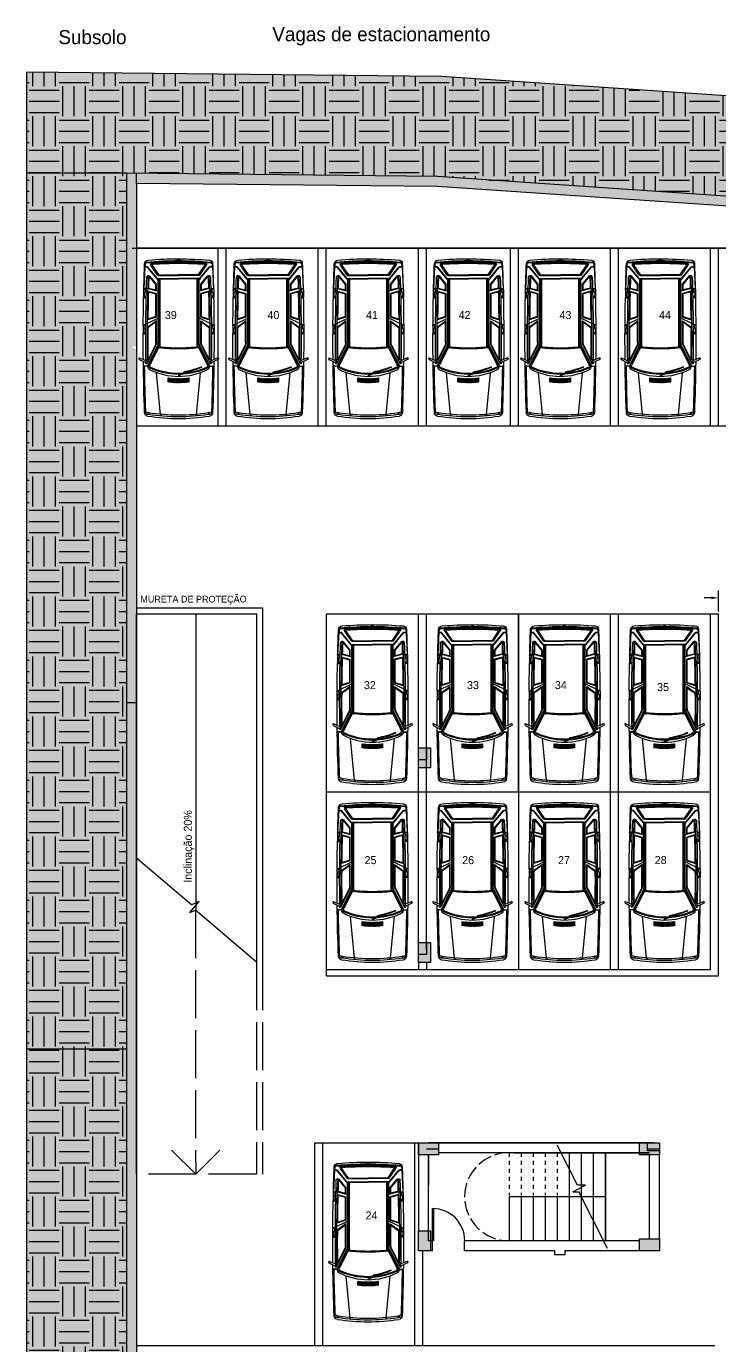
# Model space of a CAD drawing. Header units: millimetres. Extents: x 935 to 1399, y 512 to 900.
# Drawn here: x 1055.21 to 1072.54, y 725.12 to 758.09 of the extents above; entities that cross this region are included whole.
import ezdxf

# ---------------------------------------------------------------- set-up
doc = ezdxf.new("R2010")
doc.units = ezdxf.units.MM
doc.linetypes.add('ACAD_ISO02W100', pattern=[15, 12, -3])
for name, color, linetype in [('carros', 7, 'Continuous'), ('carross', 8, 'Continuous'), ('terrenos', 3, 'Continuous'), ('vista', 1, 'Continuous')]:
    doc.layers.add(name, color=color, linetype=linetype)
doc.dimstyles.get("Standard").update_dxf_attribs({"dimtxt": 0.18, "dimasz": 0.18, "dimexe": 0.18, "dimexo": 0.0625, "dimgap": 0.09, "dimtad": 0, "dimtih": 1, "dimtoh": 1, "dimdec": 4, "dimzin": 0, "dimdsep": 46, "dimtxsty": 'Standard', "dimcen": 0.09, "dimadec": 0, "dimazin": 0, "dimtfac": 1, "dimtdec": 4, "dimtofl": 0, "dimtmove": 0, "dimatfit": 3, "dimfxl": 0, "dimtolj": 1, "dimtzin": 0, "dimarcsym": 0})
pattern_1 = [(0, (1566.02895, 455.1888), (0.75, 0.75), [0.75, -0.75]), (0, (1566.02895, 455.47), (0.75, 0.75), [0.75, -0.75]), (0, (1566.02895, 455.7513), (0.75, 0.75), [0.75, -0.75]), (90, (1566.1227, 455.845), (-0.75, 0.75), [0.75, -0.75]), (90, (1566.40395, 455.845), (-0.75, 0.75), [0.75, -0.75]), (90, (1566.6852, 455.845), (-0.75, 0.75), [0.75, -0.75])]

# ---------------------------------------------------------------- blocks, each defined once
blk = doc.blocks.new('Carro_01')
at = {"layer": 'carros'}
for p, q in [((1.509, 0.993), (1.483, 0.983)), ((1.527, 0.986), (1.509, 0.993)), ((1.483, 0.983), (1.433, 0.882)), ((1.527, 0.986), (1.483, 0.882)), ((2.334, 0.887), (2.134, 0.887)), ((3.236, 0.876), (3.036, 0.876)), ((1.483, -0.983), (1.433, -0.882)), ((1.527, -0.986), (1.483, -0.882)), ((1.509, -0.993), (1.483, -0.983)), ((1.527, -0.986), (1.509, -0.993)), ((2.334, -0.887), (2.134, -0.887)), ((3.236, -0.876), (3.036, -0.876))]:
    blk.add_line(p, q, dxfattribs=at)
for centre, radius, start, end in [((4.854, 0), 4.854, 170.9233, 189.0767), ((0.16, 0.75), 0.1, 90, 170.9233), ((2.014, -48.263), 49.148, 90.6779, 92.1624), ((2.014, -48.263), 49.148, 89.8675, 90.619), ((2.134, 0.877), 0.01, 90, 127.9556), ((2.334, 0.877), 0.01, 43.8548, 90), ((2.014, -48.263), 49.148, 88.8155, 89.6188), ((3.036, 0.866), 0.01, 90, 126.2178), ((3.236, 0.866), 0.01, 18.3115, 90), ((2.014, -48.263), 49.148, 87.8125, 88.5644), ((3.887, 0.769), 0.08, 4.9189, 87.8125), ((-5.051, 0), 9.051, 0, 4.9189), ((-5.051, 0), 9.051, 355.1937, 0), ((0.16, -0.75), 0.1, 189.0767, 270), ((2.014, 48.263), 49.148, 267.8376, 269.3221), ((2.014, 48.263), 49.148, 269.381, 270.1325), ((2.134, -0.877), 0.01, 232.0444, 270), ((2.334, -0.877), 0.01, 270, 316.1452), ((2.014, 48.263), 49.148, 270.3812, 271.1845), ((3.036, -0.866), 0.01, 233.7822, 270), ((3.236, -0.866), 0.01, 270, 341.6885), ((2.014, 48.263), 49.148, 271.4356, 272.1713), ((3.869, -0.75), 0.1, 274.3337, 355.1937)]:
    blk.add_arc(centre, radius, start, end, dxfattribs=at)
at = {"layer": 'carross'}
for p, q in [((0.148, 0.744), (0.11, 0.744)), ((0.149, 0.749), (0.111, 0.749)), ((1.315, 0.765), (1.305, 0.88)), ((1.329, 0.776), (1.32, 0.88)), ((1.807, 0.538), (1.329, 0.776)), ((1.782, 0.528), (1.341, 0.748)), ((1.8, 0.53), (1.347, 0.756)), ((1.757, 0.515), (1.352, 0.717)), ((1.824, 0.574), (1.377, 0.797)), ((1.433, 0.882), (1.407, 0.83)), ((1.407, 0.83), (1.415, 0.816)), ((1.415, 0.81), (1.415, 0.816)), ((1.437, 0.807), (1.415, 0.816)), ((1.441, 0.805), (1.417, 0.805)), ((1.441, 0.8), (1.417, 0.8)), ((1.441, 0.795), (1.417, 0.795)), ((1.441, 0.79), (1.417, 0.79)), ((1.441, 0.785), (1.417, 0.785)), ((1.437, 0.807), (1.453, 0.811)), ((1.443, 0.808), (1.443, 0.807)), ((1.483, 0.882), (1.453, 0.811)), ((1.468, 0.817), (1.485, 0.743)), ((1.478, 0.817), (1.497, 0.737)), ((1.831, 0.587), (1.492, 0.756)), ((2.124, 0.877), (2.124, 0.854)), ((2.154, 0.844), (2.134, 0.844)), ((2.154, 0.859), (2.154, 0.844)), ((2.254, 0.869), (2.164, 0.869)), ((2.264, 0.859), (2.264, 0.844)), ((2.344, 0.844), (2.264, 0.844)), ((2.424, 0.569), (2.276, 0.772)), ((2.453, 0.554), (2.287, 0.782)), ((2.344, 0.877), (2.344, 0.844)), ((2.344, 0.877), (2.519, 0.514)), ((2.544, 0.554), (2.473, 0.78)), ((2.555, 0.569), (2.492, 0.77)), ((3.026, 0.866), (3.026, 0.843)), ((3.056, 0.833), (3.036, 0.833)), ((3.056, 0.848), (3.056, 0.833)), ((3.156, 0.858), (3.066, 0.858)), ((3.171, 0.759), (3.123, 0.569)), ((3.189, 0.768), (3.134, 0.554)), ((3.166, 0.848), (3.166, 0.833)), ((3.246, 0.833), (3.166, 0.833)), ((3.267, 0.806), (3.192, 0.514)), ((3.27, 0.756), (3.222, 0.569)), ((3.8, 0.844), (3.246, 0.87)), ((3.267, 0.806), (3.246, 0.87)), ((3.246, 0.866), (3.246, 0.833)), ((3.359, 0.569), (3.555, 0.731)), ((3.364, 0.554), (3.572, 0.725)), ((3.497, 0.534), (3.785, 0.771)), ((3.507, 0.529), (3.795, 0.766)), ((3.594, 0.527), (3.843, 0.695)), ((3.594, 0.515), (3.83, 0.674)), ((3.87, 0.835), (3.81, 0.84)), ((3.87, 0.835), (3.89, 0.834)), ((0.111, 0.45), (0.069, 0.43)), ((0.111, 0.45), (1.152, 0.55)), ((1.294, 0.574), (1.302, 0.571)), ((1.797, 0.484), (3.497, 0.484)), ((1.797, 0.464), (3.497, 0.464)), ((1.911, 0.569), (2.424, 0.569)), ((1.911, 0.554), (2.453, 0.554)), ((1.911, 0.514), (3.477, 0.514)), ((1.911, 0.504), (3.497, 0.504)), ((2.544, 0.554), (3.134, 0.554)), ((2.555, 0.569), (3.123, 0.569)), ((3.202, 0.554), (3.364, 0.554)), ((3.222, 0.569), (3.359, 0.569)), ((3.497, 0.504), (3.497, 0)), ((3.507, 0.529), (3.507, 0)), ((3.587, 0.514), (3.587, 0)), ((3.597, 0.485), (3.597, 0)), ((3.604, 0.497), (3.836, 0.654)), ((0.905, 0.053), (1.001, 0.053)), ((0.905, 0.029), (1.001, 0.029)), ((0.905, 0.005), (1.001, 0.005)), ((0.906, 0.077), (1.002, 0.077)), ((0.906, 0.067), (1.002, 0.067)), ((0.906, 0.019), (1.002, 0.019)), ((0.907, 0.043), (1.003, 0.043)), ((0.908, 0.101), (1.003, 0.101)), ((0.908, 0.091), (1.003, 0.091)), ((0.909, 0.125), (1.005, 0.125)), ((0.909, 0.115), (1.005, 0.115)), ((0.91, 0.139), (1.006, 0.139)), ((0.911, 0.15), (1.007, 0.15)), ((0.912, 0.164), (1.008, 0.164)), ((0.913, 0.174), (1.009, 0.174)), ((0.915, 0.188), (1.01, 0.188)), ((0.916, 0.198), (1.011, 0.198)), ((0.917, 0.212), (1.013, 0.212)), ((0.919, 0.222), (1.015, 0.222)), ((0.92, 0.236), (1.016, 0.236)), ((0.922, 0.246), (1.018, 0.246)), ((0.924, 0.26), (1.019, 0.26)), ((1.188, 0.278), (1.074, 0.009)), ((1.077, 0.003), (1.085, -0.001)), ((1.085, -0.001), (1.177, 0.23)), ((1.162, 0.124), (1.171, 0.123)), ((3.497, -0.504), (3.497, 0)), ((3.507, -0.529), (3.507, 0)), ((3.587, -0.514), (3.587, 0)), ((3.597, -0.485), (3.597, 0)), ((3.962, 0.03), (3.985, 0.03)), ((3.962, 0.03), (3.962, -0.03)), ((3.972, 0.02), (3.98, 0.02)), ((3.972, 0.02), (3.972, -0.02)), ((3.98, -0.02), (3.98, 0.02)), ((3.99, -0.025), (3.99, 0.025)), ((0.905, -0.005), (1.001, -0.005)), ((0.905, -0.029), (1.001, -0.029)), ((0.905, -0.053), (1.001, -0.053)), ((0.906, -0.019), (1.002, -0.019)), ((0.906, -0.067), (1.002, -0.067)), ((0.906, -0.077), (1.002, -0.077)), ((0.907, -0.043), (1.003, -0.043)), ((0.908, -0.091), (1.003, -0.091)), ((0.908, -0.101), (1.003, -0.101)), ((0.909, -0.115), (1.005, -0.115)), ((0.909, -0.125), (1.005, -0.125)), ((0.91, -0.139), (1.006, -0.139)), ((0.911, -0.15), (1.007, -0.15)), ((0.912, -0.164), (1.008, -0.164)), ((0.913, -0.174), (1.009, -0.174)), ((0.915, -0.188), (1.01, -0.188)), ((0.916, -0.198), (1.011, -0.198)), ((0.917, -0.212), (1.013, -0.212)), ((0.919, -0.222), (1.015, -0.222)), ((0.92, -0.236), (1.016, -0.236)), ((0.922, -0.246), (1.018, -0.246)), ((0.924, -0.26), (1.019, -0.26)), ((3.962, -0.03), (3.985, -0.03)), ((3.972, -0.02), (3.98, -0.02)), ((0.111, -0.45), (0.069, -0.43)), ((0.111, -0.45), (1.152, -0.55)), ((1.807, -0.538), (1.329, -0.776)), ((1.782, -0.528), (1.341, -0.748)), ((1.8, -0.53), (1.347, -0.756)), ((1.757, -0.515), (1.352, -0.717)), ((1.824, -0.574), (1.377, -0.797)), ((1.831, -0.587), (1.492, -0.756)), ((1.797, -0.464), (3.497, -0.464)), ((1.797, -0.484), (3.497, -0.484)), ((1.911, -0.504), (3.497, -0.504)), ((1.911, -0.514), (3.477, -0.514)), ((1.911, -0.554), (2.453, -0.554)), ((1.911, -0.569), (2.424, -0.569)), ((2.424, -0.569), (2.276, -0.772)), ((2.453, -0.554), (2.287, -0.782)), ((2.344, -0.877), (2.519, -0.514)), ((2.544, -0.554), (2.473, -0.78)), ((2.555, -0.569), (2.492, -0.77)), ((2.544, -0.554), (3.134, -0.554)), ((2.555, -0.569), (3.123, -0.569)), ((3.171, -0.759), (3.123, -0.569)), ((3.189, -0.768), (3.134, -0.554)), ((3.267, -0.806), (3.192, -0.514)), ((3.202, -0.554), (3.364, -0.554)), ((3.222, -0.569), (3.359, -0.569)), ((3.27, -0.756), (3.222, -0.569)), ((3.359, -0.569), (3.555, -0.731)), ((3.364, -0.554), (3.572, -0.725)), ((3.497, -0.534), (3.785, -0.771)), ((3.507, -0.529), (3.795, -0.766)), ((3.594, -0.515), (3.83, -0.674)), ((3.594, -0.527), (3.843, -0.695)), ((3.604, -0.497), (3.836, -0.654)), ((0.148, -0.744), (0.11, -0.744)), ((0.149, -0.749), (0.111, -0.749)), ((1.315, -0.765), (1.305, -0.88)), ((1.329, -0.776), (1.32, -0.88)), ((1.407, -0.83), (1.415, -0.816)), ((1.433, -0.882), (1.407, -0.83)), ((1.437, -0.807), (1.415, -0.816)), ((1.415, -0.81), (1.415, -0.816)), ((1.441, -0.785), (1.417, -0.785)), ((1.441, -0.79), (1.417, -0.79)), ((1.441, -0.795), (1.417, -0.795)), ((1.441, -0.8), (1.417, -0.8)), ((1.441, -0.805), (1.417, -0.805)), ((1.437, -0.807), (1.453, -0.811)), ((1.443, -0.808), (1.443, -0.807)), ((1.483, -0.882), (1.453, -0.811)), ((1.468, -0.817), (1.485, -0.743)), ((1.478, -0.817), (1.497, -0.737)), ((2.124, -0.877), (2.124, -0.854)), ((2.154, -0.844), (2.134, -0.844)), ((2.154, -0.859), (2.154, -0.844)), ((2.254, -0.869), (2.164, -0.869)), ((2.344, -0.844), (2.264, -0.844)), ((2.264, -0.859), (2.264, -0.844)), ((2.344, -0.877), (2.344, -0.844)), ((3.026, -0.866), (3.026, -0.843)), ((3.056, -0.833), (3.036, -0.833)), ((3.056, -0.848), (3.056, -0.833)), ((3.156, -0.858), (3.066, -0.858)), ((3.166, -0.848), (3.166, -0.833)), ((3.246, -0.833), (3.166, -0.833)), ((3.8, -0.844), (3.245, -0.87)), ((3.267, -0.806), (3.246, -0.87)), ((3.246, -0.866), (3.246, -0.833)), ((3.87, -0.835), (3.81, -0.84)), ((3.87, -0.835), (3.89, -0.834))]:
    blk.add_line(p, q, dxfattribs=at)
for centre, radius, start, end in [((4.854, 0), 4.804, 171.1155, 189.0767), ((4.854, 0), 4.764, 171.0197, 189.0767), ((0.11, 0.742), 0.002, 90, 171.1155), ((4.854, 0), 4.804, 170.4938, 171.0068), ((0.111, 0.751), 0.002, 171.0068, 270), ((0.165, 0.785), 0.05, 92.1586, 170.4938), ((4.854, 0), 4.764, 170.5798, 170.9588), ((0.204, 0.772), 0.05, 92.1145, 170.5798), ((2.014, -48.263), 49.133, 90.8253, 92.1586), ((2.014, -48.263), 49.118, 90.8239, 92.1145), ((2.609, 0), 1.557, 152.5696, 180), ((2.824, 0), 1.712, 154.9617, 176.4075), ((2.824, 0), 1.689, 155.787, 174.044), ((1.307, 0.676), 0.09, 84.5936, 152.5696), ((1.318, 0.704), 0.05, 63.4654, 154.9617), ((1.329, 0.672), 0.05, 63.4654, 155.787), ((1.307, 0.676), 0.09, 63.4654, 84.5936), ((1.382, 0.806), 0.01, 90.7267, 243.4654), ((2.004, -48.263), 49.083, 90.6881, 90.7267), ((1.42, 0.81), 0.005, 179.0858, 270), ((1.417, 0.802), 0.0025, 90, 270), ((1.417, 0.797), 0.0025, 90, 270), ((1.417, 0.792), 0.0025, 90, 270), ((1.417, 0.787), 0.0025, 90, 270), ((1.441, 0.807), 0.002, 270, 0), ((1.441, 0.802), 0.0025, 270, 90), ((1.441, 0.797), 0.0025, 270, 90), ((1.441, 0.792), 0.0025, 270, 90), ((1.441, 0.787), 0.0025, 270, 90), ((2.004, -48.263), 49.083, 88.1977, 90.6405), ((2.014, -48.276), 49.058, 88.1975, 90.6155), ((2.014, -48.276), 49.048, 89.6943, 90.613), ((2.014, -48.276), 49.038, 89.6857, 90.6104), ((2.134, 0.877), 0.01, 127.9556, 180), ((2.134, 0.854), 0.01, 180, 270), ((2.164, 0.859), 0.01, 90, 180), ((2.254, 0.859), 0.01, 0, 90), ((2.334, 0.877), 0.01, 0, 43.8548), ((2.014, -48.276), 49.048, 88.648, 89.4413), ((2.014, -48.276), 49.038, 88.6507, 89.4376), ((3.036, 0.866), 0.01, 126.2178, 180), ((3.036, 0.843), 0.01, 180, 270), ((3.066, 0.848), 0.01, 90, 180), ((3.156, 0.848), 0.01, 0, 90), ((3.236, 0.866), 0.01, 0, 18.3115), ((2.021, -48.276), 49.038, 88.2196, 88.5437), ((2.014, -48.276), 49.048, 88.2063, 88.5332), ((3.544, 0.729), 0.01, 4.7318, 88.2196), ((3.546, 0.756), 0.04, 309.4569, 88.1977), ((3.549, 0.738), 0.01, 309.4569, 88.2063), ((3.557, 0.738), 0.02, 309.4569, 88.1975), ((3.753, 0.809), 0.05, 309.4569, 5.2509), ((3.763, 0.805), 0.05, 309.4569, 5.2166), ((-5.051, 0), 8.891, 5.2509, 5.4442), ((-5.051, 0), 8.901, 5.2166, 5.4164), ((3.846, 0.649), 0.03, 4.1736, 124.0503), ((3.86, 0.67), 0.03, 4.3027, 124.0503), ((3.869, 0.805), 0.03, 5.1565, 87.8353), ((3.889, 0.804), 0.03, 5.1401, 87.8118), ((-5.051, 0), 8.966, 0, 4.3027), ((-5.051, 0), 8.986, 0, 5.1565), ((-5.051, 0), 9.006, 0, 5.1401), ((2.929, -0.147), 1.793, 156.3489, 171.0944), ((2.923, -0.146), 1.773, 156.163, 171.2804), ((1.292, 0.57), 0.005, 66.1887, 156.3489), ((6.027, 0), 4.281, 173.5027, 180), ((1.744, 0.488), 0.03, 353.5027, 63.4654), ((6.027, 0), 4.258, 173.2878, 180), ((1.768, 0.501), 0.03, 353.2878, 63.4654), ((1.911, 0.754), 0.25, 243.4654, 270), ((1.911, 0.754), 0.24, 243.4654, 270), ((1.911, 0.754), 0.2, 243.4654, 270), ((1.911, 0.754), 0.185, 243.4654, 270), ((3.503, 0.508), 0.0261, 102.129, 167.871), ((3.602, 0.514), 0.015, 124.0503, 180), ((3.602, 0.502), 0.015, 124.0503, 180), ((3.612, 0.485), 0.015, 124.0503, 180), ((3.847, 0.638), 0.02, 4.0995, 124.0503), ((-5.051, 0), 8.941, 0, 4.0995), ((-5.051, 0), 8.951, 0, 4.1736), ((0.914, 0.059), 0.0108, 133.8665, 215.2785), ((0.914, 0.035), 0.0108, 133.8665, 215.2785), ((0.914, 0.011), 0.0108, 133.8665, 215.2785), ((0.915, 0.084), 0.0108, 133.8665, 215.2785), ((0.916, 0.108), 0.0108, 133.8665, 215.2785), ((0.918, 0.132), 0.0108, 133.8665, 215.2785), ((0.92, 0.156), 0.0108, 133.8665, 215.2785), ((0.922, 0.18), 0.0108, 133.8665, 215.2785), ((0.925, 0.204), 0.0108, 133.8665, 215.2785), ((0.928, 0.228), 0.0108, 133.8665, 215.2785), ((0.931, 0.253), 0.0108, 133.8665, 215.2785), ((0.994, 0.061), 0.0107, 313.1344, 35.5646), ((0.994, 0.036), 0.0107, 313.1344, 35.5646), ((0.994, 0.013), 0.0107, 313.1344, 35.5646), ((0.995, 0.085), 0.0107, 313.1344, 35.5646), ((0.996, 0.109), 0.0107, 313.1344, 35.5646), ((0.997, 0.133), 0.0107, 313.1344, 35.5646), ((0.999, 0.157), 0.0107, 313.1344, 35.5646), ((1.002, 0.182), 0.0107, 313.1344, 35.5646), ((1.004, 0.206), 0.0107, 313.1344, 35.5646), ((1.007, 0.23), 0.0107, 313.1344, 35.5646), ((1.011, 0.254), 0.0107, 313.1344, 35.5646), ((2.609, 0), 1.557, 180, 207.4304), ((1.079, 0.007), 0.005, 157.0783, 247.0783), ((2.824, 0), 1.712, 177.6158, 180), ((2.824, 0), 1.712, 180, 205.0383), ((2.824, 0), 1.689, 175.246, 180), ((2.824, 0), 1.689, 180, 204.213), ((1.172, 0.2), 0.005, 171.0944, 261.2547), ((6.027, 0), 4.281, 180, 186.4973), ((6.027, 0), 4.258, 180, 186.7122), ((-5.051, 0), 8.941, 355.9005, 0), ((-5.051, 0), 8.951, 355.8264, 0), ((-5.051, 0), 8.966, 355.6973, 0), ((-5.051, 0), 8.986, 354.8435, 0), ((-5.051, 0), 9.006, 354.8599, 0), ((3.985, 0.025), 0.005, 360, 90), ((0.914, -0.011), 0.0108, 144.7215, 226.1335), ((0.914, -0.035), 0.0108, 144.7215, 226.1335), ((0.914, -0.059), 0.0108, 144.7215, 226.1335), ((0.915, -0.084), 0.0108, 144.7215, 226.1335), ((0.916, -0.108), 0.0108, 144.7215, 226.1335), ((0.918, -0.132), 0.0108, 144.7215, 226.1335), ((0.92, -0.156), 0.0108, 144.7215, 226.1335), ((0.922, -0.18), 0.0108, 144.7215, 226.1335), ((0.925, -0.204), 0.0108, 144.7215, 226.1335), ((0.928, -0.228), 0.0108, 144.7215, 226.1335), ((0.931, -0.253), 0.0108, 144.7215, 226.1335), ((0.994, -0.013), 0.0107, 324.4354, 46.8656), ((0.994, -0.036), 0.0107, 324.4354, 46.8656), ((0.994, -0.061), 0.0107, 324.4354, 46.8656), ((0.995, -0.085), 0.0107, 324.4354, 46.8656), ((0.996, -0.109), 0.0107, 324.4354, 46.8656), ((0.997, -0.133), 0.0107, 324.4354, 46.8656), ((0.999, -0.157), 0.0107, 324.4354, 46.8656), ((1.002, -0.182), 0.0107, 324.4354, 46.8656), ((1.004, -0.206), 0.0107, 324.4354, 46.8656), ((1.007, -0.23), 0.0107, 324.4354, 46.8656), ((1.011, -0.254), 0.0107, 324.4354, 46.8656), ((3.985, -0.025), 0.005, 270, 360), ((1.744, -0.488), 0.03, 296.5346, 6.4973), ((1.768, -0.501), 0.03, 296.5346, 6.7122), ((1.911, -0.754), 0.25, 90, 116.5346), ((1.911, -0.754), 0.24, 90, 116.5346), ((1.911, -0.754), 0.2, 90, 116.5346), ((1.911, -0.754), 0.185, 90, 116.5346), ((3.503, -0.508), 0.0261, 192.129, 257.871), ((3.602, -0.502), 0.015, 180, 235.9497), ((3.602, -0.514), 0.015, 180, 235.9497), ((3.612, -0.485), 0.015, 180, 235.9497), ((3.846, -0.649), 0.03, 235.9497, 355.8264), ((3.847, -0.638), 0.02, 235.9497, 355.9005), ((0.16, -0.75), 0.1, 189.0767, 270), ((0.11, -0.742), 0.002, 188.8845, 270), ((0.111, -0.751), 0.002, 90, 188.9932), ((4.854, 0), 4.804, 188.9932, 189.5062), ((0.165, -0.785), 0.05, 189.5062, 267.8414), ((4.854, 0), 4.764, 189.0412, 189.4202), ((0.204, -0.772), 0.05, 189.4202, 267.8855), ((2.014, 48.263), 49.133, 267.8414, 269.1747), ((2.014, 48.263), 49.118, 267.8855, 269.1761), ((1.307, -0.676), 0.09, 207.4304, 275.4064), ((1.318, -0.704), 0.05, 205.0383, 296.5346), ((1.329, -0.672), 0.05, 204.213, 296.5346), ((1.307, -0.676), 0.09, 275.4064, 296.5346), ((1.382, -0.806), 0.01, 116.5346, 269.2733), ((2.004, 48.263), 49.083, 269.2733, 269.3119), ((1.417, -0.787), 0.0025, 90, 270), ((1.417, -0.792), 0.0025, 90, 270), ((1.417, -0.797), 0.0025, 90, 270), ((1.417, -0.802), 0.0025, 90, 270), ((1.42, -0.81), 0.005, 90, 180.9142), ((1.441, -0.787), 0.0025, 270, 90), ((1.441, -0.792), 0.0025, 270, 90), ((1.441, -0.797), 0.0025, 270, 90), ((1.441, -0.802), 0.0025, 270, 90), ((1.441, -0.807), 0.002, 0, 90), ((2.004, 48.263), 49.083, 269.3595, 271.8023), ((2.014, 48.276), 49.058, 269.3845, 271.8025), ((2.014, 48.276), 49.048, 269.387, 270.3057), ((2.014, 48.276), 49.038, 269.3896, 270.3143), ((2.134, -0.854), 0.01, 90, 180), ((2.134, -0.877), 0.01, 180, 232.0444), ((2.164, -0.859), 0.01, 180, 270), ((2.254, -0.859), 0.01, 270, 360), ((2.334, -0.877), 0.01, 316.1452, 360), ((2.014, 48.276), 49.048, 270.5587, 271.352), ((2.014, 48.276), 49.038, 270.5624, 271.3493), ((3.036, -0.843), 0.01, 90, 180), ((3.036, -0.866), 0.01, 180, 233.7822), ((3.066, -0.848), 0.01, 180, 270), ((3.156, -0.848), 0.01, 270, 360), ((3.236, -0.866), 0.01, 341.6885, 360), ((2.021, 48.276), 49.038, 271.4563, 271.7804), ((2.014, 48.276), 49.048, 271.4668, 271.7937), ((3.544, -0.729), 0.01, 271.7804, 355.2682), ((3.546, -0.756), 0.04, 271.8023, 50.5431), ((3.549, -0.738), 0.01, 271.7937, 50.5431), ((3.557, -0.738), 0.02, 271.8025, 50.5431), ((3.753, -0.809), 0.05, 354.7491, 50.5431), ((3.763, -0.805), 0.05, 354.7834, 50.5431), ((-5.051, 0), 8.891, 354.5558, 354.7491), ((-5.051, 0), 8.901, 354.5836, 354.7834), ((3.86, -0.67), 0.03, 235.9497, 355.6973), ((3.869, -0.805), 0.03, 272.1647, 354.8435), ((3.889, -0.804), 0.03, 272.1882, 354.8599)]:
    blk.add_arc(centre, radius, start, end, dxfattribs=at)
blk = doc.blocks.new('*D89')
at = {"color": 0, "lineweight": -2, "transparency": 16777216}
for p, q in [((1072.51, 743.47), (1072.51, 743.989)), ((1073.614, 743.47), (1073.614, 743.989)), ((1072.33, 743.809), (1072.15, 743.809)), ((1073.794, 743.809), (1073.974, 743.809))]:
    blk.add_line(p, q, dxfattribs=at)
at = {"color": 0, "transparency": 16777216}
for points in [[(1072.33, 743.839), (1072.33, 743.779), (1072.51, 743.809)], [(1073.794, 743.839), (1073.794, 743.779), (1073.614, 743.809)]]:
    blk.add_solid(points, dxfattribs=at)
at = {"layer": 'Defpoints', "color": 0, "transparency": 16777216}
for p in [(1073.614, 743.809), (1072.51, 743.407), (1073.614, 743.407)]:
    blk.add_point(p, dxfattribs=at)
at = {"color": 0, "transparency": 16777216, "insert": (1073.062, 743.809), "char_height": 0.18, "attachment_point": 5}
blk.add_mtext('\\A1;1.1041', dxfattribs=at)

msp = doc.modelspace()

# ---------------------------------------------------------------- hatches: boundary and pattern name
h = msp.add_hatch()
h.set_pattern_fill('EARTH', color=254, scale=3, style=0)
h.set_pattern_definition(pattern_1)
h.paths.add_polyline_path([(1076.38847, 756.10494), (1065.58653, 756.83816), (1055.20994, 756.94705), (1055.20994, 754.42068), (1057.70994, 754.42068), (1065.48868, 754.33905), (1076.21472, 753.61098), (1086.83236, 752.85228), (1089.33236, 752.85228), (1089.33236, 755.18001)])
h = msp.add_hatch()
h.set_pattern_fill('EARTH', color=254, scale=3, style=0)
h.set_pattern_definition(pattern_1)
h.paths.add_polyline_path([(1089.33236, 755.18001), (1076.38847, 756.10494), (1065.58653, 756.83816), (1055.20994, 756.94705), (1055.20994, 708.1276), (1057.70994, 708.1276), (1057.70994, 710.8776), (1057.70994, 754.42068), (1065.48868, 754.33905), (1076.21472, 753.61098), (1086.83236, 752.85228), (1086.83236, 710.6276), (1057.70994, 710.6276), (1057.70994, 708.1276), (1089.33236, 708.1276)])
h = msp.add_hatch()
h.set_pattern_fill('EARTH', color=254, scale=3, style=0)
h.set_pattern_definition(pattern_1)
h.paths.add_polyline_path([(1057.70994, 754.42068), (1055.20994, 754.42068), (1055.20994, 732.53732), (1057.70994, 732.53732)])
h = msp.add_hatch(color=3)
h.paths.add_polyline_path([(1057.70994, 741.19418), (1057.95994, 741.19418), (1057.95994, 748.40743), (1057.70994, 748.40743)])
h.paths.add_polyline_path([(1057.95994, 750.02532), (1057.85912, 750.07511), (1057.87438, 750.11088), (1057.95994, 750.07438), (1057.95994, 752.85228), (1057.70994, 752.85228), (1057.70994, 748.40743), (1057.95994, 748.40743)])
h.paths.add_polyline_path([(1057.70994, 752.85228), (1057.95994, 752.85228), (1057.95994, 754.16804), (1057.96256, 754.41803), (1057.70994, 754.42068)])
h.paths.add_polyline_path([(1057.96256, 754.41803), (1057.95994, 754.16804), (1065.47889, 754.08914), (1076.19735, 753.36159), (1083.32483, 752.85228), (1086.83236, 752.85228), (1076.21472, 753.61098), (1065.48868, 754.33905)])
h.paths.add_polyline_path([(1086.83236, 752.85228), (1083.32483, 752.85228), (1086.58236, 752.61951), (1086.58236, 715.5276), (1086.58236, 710.8776), (1057.95994, 710.8776), (1057.95994, 741.19418), (1057.70994, 741.19418), (1057.70994, 710.6276), (1086.83236, 710.6276)])
for color, points in [(3, [(1057.95994, 741.19418), (1057.70994, 741.19418), (1057.70994, 724.5173), (1057.95994, 724.5173)]), (256, [(1065.00994, 740.06244), (1065.00994, 739.56244), (1065.30994, 739.56244), (1065.30994, 740.06244)]), (256, [(1065.00994, 735.1901), (1065.00994, 734.6901), (1065.30994, 734.6901), (1065.30994, 735.1901)]), (256, [(1065.51406, 730.1901), (1065.01406, 730.1901), (1065.01406, 729.8901), (1065.51406, 729.8901)]), (256, [(1071.03673, 730.1901), (1070.53673, 730.1901), (1070.53673, 729.8901), (1071.03673, 729.8901)]), (256, [(1065.31406, 727.4901), (1065.31406, 727.9901), (1065.01406, 727.9901), (1065.01406, 727.4901)]), (256, [(1070.53673, 727.7901), (1070.53673, 727.4901), (1071.03673, 727.4901), (1071.03673, 727.7901)])]:
    msp.add_hatch(color=color).paths.add_polyline_path(points)
h = msp.add_hatch()
h.set_pattern_fill('EARTH', color=254, scale=3, style=0)
h.set_pattern_definition(pattern_1)
h.paths.add_polyline_path([(1057.70994, 732.53732), (1055.20994, 732.53732), (1055.20994, 721.24548), (1057.70994, 721.24548)])

# ---------------------------------------------------------------- linework, layer by layer
at = {"color": 254}
for p, q in [((1057.70994, 754.42068), (1055.20994, 754.42068)), ((1057.95994, 754.16804), (1057.96256, 754.41803)), ((1057.70994, 741.19418), (1057.95994, 741.19418)), ((1055.20994, 732.53732), (1057.70994, 732.53732))]:
    msp.add_line(p, q, dxfattribs=at)
at = {"color": 1}
for p, q in [((1057.95994, 743.55743), (1061.10994, 743.55743)), ((1057.95994, 743.40743), (1060.95994, 743.40743)), ((1057.95994, 729.40743), (1057.95994, 743.40743)), ((1059.44101, 743.40743), (1059.44101, 736.00049)), ((1060.95994, 743.40743), (1060.95994, 734.70381)), ((1061.10994, 743.55743), (1061.10994, 734.70381)), ((1067.50994, 743.40743), (1067.50994, 738.96258)), ((1067.50994, 738.96258), (1067.50994, 734.51773)), ((1065.00994, 734.6901), (1065.00994, 734.51773)), ((1065.20994, 734.6901), (1065.20994, 734.51773)), ((1062.41968, 725.11835), (1062.41968, 730.1901)), ((1064.91968, 725.11835), (1064.91968, 730.1901)), ((1065.36406, 727.7401), (1065.36406, 728.54377)), ((1065.36406, 728.5401), (1065.38406, 728.5401)), ((1065.38406, 728.54352), (1065.38406, 727.7401)), ((1065.38406, 727.7401), (1065.36406, 727.7401))]:
    msp.add_line(p, q, dxfattribs=at)
for p, q in [((1065.00994, 739.76244), (1065.00994, 740.06244)), ((1065.00994, 740.06244), (1065.20994, 740.06244)), ((1065.00994, 739.56244), (1065.00994, 740.06244)), ((1065.00994, 740.06244), (1065.30994, 740.06244)), ((1065.20994, 740.06244), (1065.20994, 739.76244)), ((1065.30994, 740.06244), (1065.30994, 739.56244)), ((1065.20994, 739.76244), (1065.00994, 739.76244)), ((1065.30994, 739.56244), (1065.00994, 739.56244)), ((1065.00994, 734.8901), (1065.00994, 735.1901)), ((1065.00994, 735.1901), (1065.20994, 735.1901)), ((1065.00994, 734.6901), (1065.00994, 735.1901)), ((1065.00994, 735.1901), (1065.30994, 735.1901)), ((1065.20994, 735.1901), (1065.20994, 734.8901)), ((1065.30994, 735.1901), (1065.30994, 734.6901)), ((1065.20994, 734.8901), (1065.00994, 734.8901)), ((1065.30994, 734.6901), (1065.00994, 734.6901)), ((1065.01406, 729.8901), (1065.01406, 730.1901)), ((1065.01406, 730.1901), (1065.51406, 730.1901)), ((1065.21406, 730.1901), (1065.51406, 730.1901)), ((1065.51406, 730.1901), (1065.51406, 729.9901)), ((1065.51406, 730.1901), (1065.51406, 729.8901)), ((1070.53673, 729.8901), (1070.53673, 730.1901)), ((1070.53673, 730.1901), (1071.03673, 730.1901)), ((1070.73673, 730.1901), (1071.03673, 730.1901)), ((1070.73673, 729.9901), (1070.73673, 730.1901)), ((1071.03673, 730.1901), (1071.03673, 729.9901)), ((1071.03673, 730.1901), (1071.03673, 729.8901)), ((1065.51406, 729.8901), (1065.01406, 729.8901)), ((1065.21406, 730.0401), (1065.51406, 730.0401)), ((1071.03673, 729.8901), (1070.53673, 729.8901)), ((1070.73673, 730.0401), (1071.03673, 730.0401)), ((1071.03673, 729.9901), (1070.73673, 729.9901)), ((1065.01406, 727.9901), (1065.31406, 727.9901)), ((1065.01406, 727.4901), (1065.01406, 727.9901)), ((1065.31406, 727.9901), (1065.31406, 727.4901)), ((1065.31406, 727.7901), (1065.31406, 727.4901)), ((1070.53673, 727.4901), (1070.53673, 727.7901)), ((1070.53673, 727.7901), (1071.03673, 727.7901)), ((1070.73673, 727.7901), (1071.03673, 727.7901)), ((1071.03673, 727.7901), (1071.03673, 727.5901)), ((1071.03673, 727.7901), (1071.03673, 727.4901)), ((1065.31406, 727.4901), (1065.01406, 727.4901)), ((1065.31406, 727.4901), (1065.11406, 727.4901)), ((1071.03673, 727.4901), (1070.53673, 727.4901))]:
    msp.add_line(p, q)
at = {"color": 3}
for p, q in [((1059.34049, 736.13889), (1057.95994, 737.30529)), ((1059.29432, 735.94225), (1059.52666, 736.21724)), ((1059.29432, 735.94225), (1059.43826, 736.00283)), ((1059.52666, 736.21724), (1059.34049, 736.13889)), ((1060.95994, 734.70381), (1059.43826, 736.00283)), ((1068.98319, 729.12748), (1068.47494, 730.12582)), ((1068.86435, 728.96416), (1069.18517, 729.12748)), ((1069.18517, 729.12748), (1068.98319, 729.12748)), ((1068.86435, 728.96416), (1069.02052, 728.96416)), ((1069.73251, 727.54776), (1069.02052, 728.96416))]:
    msp.add_line(p, q, dxfattribs=at)
at = {"color": 1, "linetype": 'ACAD_ISO02W100', "ltscale": 0.1}
for p, q in [((1059.43826, 736.00283), (1059.44101, 729.40743)), ((1060.95994, 734.70381), (1060.95994, 729.40743)), ((1061.10994, 734.70381), (1061.10994, 729.40743)), ((1059.44101, 729.40743), (1058.84101, 730.00743)), ((1059.44101, 729.40743), (1060.04101, 730.00743)), ((1060.95994, 729.40743), (1057.95994, 729.40743))]:
    msp.add_line(p, q, dxfattribs=at)
at = {"color": 6}
for p, q in [((1065.01406, 730.1901), (1065.01406, 727.9901)), ((1070.88673, 730.1901), (1065.26406, 730.1901)), ((1065.26406, 730.1901), (1070.88673, 730.1901)), ((1065.26406, 727.7401), (1065.26406, 729.8901)), ((1065.26406, 729.8901), (1065.26406, 729.1401)), ((1070.78673, 729.9401), (1065.51406, 729.9401)), ((1067.28673, 729.8401), (1067.28673, 729.9401)), ((1067.28673, 729.6401), (1067.28673, 729.7401)), ((1067.38906, 729.9401), (1070.18906, 729.9401)), ((1067.58673, 729.8401), (1067.58673, 729.9401)), ((1067.58673, 729.6401), (1067.58673, 729.7401)), ((1067.88673, 729.8401), (1067.88673, 729.9401)), ((1067.88673, 729.6401), (1067.88673, 729.7401)), ((1068.18673, 729.8401), (1068.18673, 729.9401)), ((1068.18673, 729.6401), (1068.18673, 729.7401)), ((1068.48673, 729.8401), (1068.48673, 729.9401)), ((1068.48673, 729.6401), (1068.48673, 729.7401)), ((1068.78673, 728.8401), (1068.78673, 729.9401)), ((1069.08673, 727.7401), (1069.08673, 729.9401)), ((1069.38673, 727.7401), (1069.38673, 729.9401)), ((1069.68673, 727.7401), (1069.68673, 729.9401)), ((1069.68673, 729.9401), (1069.68673, 727.7401)), ((1070.18906, 729.9401), (1070.78673, 729.9401)), ((1070.78673, 727.7901), (1070.78673, 729.8901)), ((1071.03673, 727.7901), (1071.03673, 729.8901)), ((1067.28673, 729.4401), (1067.28673, 729.5401)), ((1067.58673, 729.4401), (1067.58673, 729.5401)), ((1067.88673, 729.4401), (1067.88673, 729.5401)), ((1068.18673, 729.4401), (1068.18673, 729.5401)), ((1068.48673, 729.4401), (1068.48673, 729.5401)), ((1067.28673, 729.2401), (1067.28673, 729.3401)), ((1067.28673, 729.0401), (1067.28673, 729.1401)), ((1067.58673, 729.2401), (1067.58673, 729.3401)), ((1067.58673, 729.0401), (1067.58673, 729.1401)), ((1067.88673, 729.2401), (1067.88673, 729.3401)), ((1067.88673, 729.0401), (1067.88673, 729.1401)), ((1068.18673, 729.2401), (1068.18673, 729.3401)), ((1068.18673, 729.0401), (1068.18673, 729.1401)), ((1068.48673, 729.2401), (1068.48673, 729.3401)), ((1068.48673, 729.0401), (1068.48673, 729.1401)), ((1067.28673, 728.8701), (1067.28673, 728.9401)), ((1067.28673, 727.7401), (1067.28673, 728.8401)), ((1069.68673, 728.8401), (1067.28673, 728.8401)), ((1067.58673, 728.8701), (1067.58673, 728.9401)), ((1067.58673, 727.7401), (1067.58673, 728.8401)), ((1067.88673, 728.8701), (1067.88673, 728.9401)), ((1067.88673, 727.7401), (1067.88673, 728.8401)), ((1068.18673, 728.8701), (1068.18673, 728.9401)), ((1068.18673, 727.7401), (1068.18673, 728.8401)), ((1068.48673, 728.8701), (1068.48673, 728.9401)), ((1068.48673, 727.7401), (1068.48673, 728.8401)), ((1068.78673, 727.7401), (1068.78673, 728.8401)), ((1065.36406, 727.7401), (1065.26406, 727.7401)), ((1065.36406, 727.4901), (1065.36406, 727.7401)), ((1070.53673, 727.7401), (1066.16406, 727.7401)), ((1066.16406, 727.4901), (1066.16406, 727.7401)), ((1065.36406, 727.4901), (1065.26406, 727.4901)), ((1068.41406, 727.4901), (1066.16406, 727.4901)), ((1068.41406, 727.3901), (1068.41406, 727.4901)), ((1071.03673, 727.4901), (1068.66406, 727.4901)), ((1068.66406, 727.4901), (1068.66406, 727.3901)), ((1071.03673, 727.4901), (1070.51116, 727.4901)), ((1068.66406, 727.3901), (1068.41406, 727.3901))]:
    msp.add_line(p, q, dxfattribs=at)
at = {"color": 6, "linetype": 'ACAD_ISO02W100', "ltscale": 0.03}
msp.add_arc((1067.26406, 728.8401), 1.1, 90, 270, dxfattribs=at)
at = {"color": 1}
msp.add_arc((1065.36406, 727.7401), 0.80367, 0, 90, dxfattribs=at)
at = {"layer": 'terrenos', "color": 7}
msp.add_lwpolyline([(1055.20994, 708.1276), (1089.33236, 708.1276), (1089.33236, 755.18001), (1076.38847, 756.10494), (1065.58653, 756.83816), (1055.20994, 756.94705)], close=True, dxfattribs=at)
for points in [[(1057.70994, 710.6276), (1086.83236, 710.6276), (1086.83236, 752.85228), (1076.21472, 753.61098), (1065.48868, 754.33905), (1057.70994, 754.42068), (1057.70994, 710.6276)], [(1086.58236, 715.5276), (1086.58236, 752.61951), (1076.19735, 753.36159), (1065.47889, 754.08914), (1057.95994, 754.16804), (1057.95994, 710.8776), (1086.58236, 710.8776), (1086.58236, 715.5276)]]:
    msp.add_lwpolyline(points, dxfattribs=at)
at = {"layer": 'vista'}
for p, q in [((1057.85638, 752.55125), (1067.40638, 752.55125)), ((1086.58236, 752.55125), (1057.95994, 752.55125)), ((1060.00638, 748.1064), (1060.00638, 752.55125)), ((1060.20638, 748.1064), (1060.20638, 752.55125)), ((1062.50638, 748.1064), (1062.50638, 752.55125)), ((1062.70638, 748.1064), (1062.70638, 752.55125)), ((1065.00638, 748.1064), (1065.00638, 752.55125)), ((1065.20638, 748.1064), (1065.20638, 752.55125)), ((1067.30638, 748.1064), (1067.30638, 752.55125)), ((1067.40638, 752.55125), (1077.20638, 752.55125)), ((1067.50638, 748.1064), (1067.50638, 752.55125)), ((1069.80638, 748.1064), (1069.80638, 752.55125)), ((1070.00638, 748.1064), (1070.00638, 752.55125)), ((1072.30638, 748.1064), (1072.30638, 752.55125)), ((1072.50638, 748.1064), (1072.50638, 752.55125)), ((1057.95994, 748.1064), (1060.10638, 748.1064)), ((1060.10638, 748.1064), (1067.40638, 748.1064)), ((1067.40638, 748.1064), (1069.90638, 748.1064)), ((1069.90638, 748.1064), (1077.20638, 748.1064)), ((1062.70994, 738.96258), (1062.70994, 743.40743)), ((1062.70994, 743.40743), (1067.50994, 743.40743)), ((1065.00994, 735.1901), (1065.00994, 743.40743)), ((1065.20994, 738.96258), (1065.20994, 743.40743)), ((1067.50994, 738.96258), (1067.50994, 743.40743)), ((1067.50994, 743.40743), (1072.50994, 743.40743)), ((1069.80994, 738.96258), (1069.80994, 743.40743)), ((1070.00994, 738.96258), (1070.00994, 743.40743)), ((1072.30994, 738.96258), (1072.30994, 743.40743)), ((1072.50994, 738.96258), (1072.50994, 743.40743)), ((1062.70994, 738.96258), (1072.30994, 738.96258)), ((1062.70994, 734.36258), (1062.70994, 738.96258)), ((1062.70994, 738.96258), (1067.50994, 738.96258)), ((1065.20994, 735.03337), (1065.20994, 738.96258)), ((1067.50994, 738.96258), (1072.30994, 738.96258)), ((1069.80994, 734.51773), (1069.80994, 738.96258)), ((1070.00994, 734.51773), (1070.00994, 738.96258)), ((1072.30994, 734.51773), (1072.30994, 738.96258)), ((1072.50994, 734.36258), (1072.50994, 738.96258)), ((1062.70994, 734.51773), (1072.30994, 734.51773)), ((1062.70994, 734.36258), (1072.50994, 734.36258)), ((1062.41968, 730.1901), (1065.51406, 730.1901)), ((1062.61968, 725.11835), (1062.61968, 730.1901)), ((1070.53673, 730.1901), (1071.03673, 730.1901)), ((1065.11968, 725.11835), (1065.11968, 727.4901)), ((1057.95994, 725.11835), (1062.41968, 725.11835)), ((1062.41968, 725.11835), (1072.41968, 725.11835))]:
    msp.add_line(p, q, dxfattribs=at)

# ---------------------------------------------------------------- block references
at = {"layer": 'carros', "xscale": -1, "rotation": 270}
for p in [(1059.01506, 748.28264), (1061.25638, 748.28264), (1063.75638, 748.28264), (1066.25638, 748.28264), (1068.55638, 748.28264), (1071.05638, 748.28264), (1063.85994, 739.13882), (1066.35994, 739.13882), (1068.65994, 739.13882), (1071.15994, 739.13882), (1063.85994, 734.69397), (1066.35994, 734.69397), (1068.65994, 734.69397), (1071.15994, 734.69397), (1063.75182, 725.70586)]:
    msp.add_blockref('Carro_01', p, dxfattribs=at)

# ---------------------------------------------------------------- texts
at = {"attachment_point": 1}
for s, insert, char_height, width in [('Vagas de estacionamento', (1061.3564, 758.07354), 0.352405, 24.3855), ('Subsolo', (1056.0098, 758.00059), 0.352405, 24.3855), ('39', (1058.67144, 750.97789), 0.2, 0.5814), ('40', (1061.23476, 750.97789), 0.2, 0.5814), ('41', (1063.69915, 750.97789), 0.2, 0.5814), ('42', (1066.01304, 750.97789), 0.2, 0.5814), ('43', (1068.53386, 750.97789), 0.2, 0.5814), ('44', (1071.022, 750.97789), 0.2, 0.5814), ('MURETA DE PROTEÇÃO', (1058.05808, 743.86092), 0.1686899, 3.2447), ('32', (1063.64573, 741.72729), 0.2, 0.5814), ('33', (1066.22288, 741.72729), 0.2, 0.5814), ('34', (1068.41969, 741.72729), 0.2, 0.5814), ('35', (1070.97398, 741.67728), 0.2, 0.5814), ('25', (1063.66317, 737.35294), 0.2, 0.5814), ('26', (1066.10117, 737.35294), 0.2, 0.5814), ('27', (1068.49789, 737.35294), 0.2, 0.5814), ('24', (1063.68671, 728.47241), 0.2, 0.5814)]:
    msp.add_mtext(s, dxfattribs=dict(at, insert=insert, char_height=char_height, width=width))
at = {"insert": (1059.14499, 736.68717), "char_height": 0.2, "width": 3.8469, "attachment_point": 1, "rotation": 90}
msp.add_mtext('Inclinação 20%', dxfattribs=at)
at = {"insert": (1070.91431, 737.35447), "char_height": 0.2, "attachment_point": 1}
msp.add_mtext('28', dxfattribs=at)

# ---------------------------------------------------------------- dimensions: what is measured, and where the dimension line sits
at = {"color": 254}
dim = msp.add_linear_dim(base=(1073.61406, 743.80883), p1=(1072.50994, 743.40743), p2=(1073.61406, 743.40743), dimstyle='Standard', dxfattribs=at)
dim.commit()
dim.dimension.update_dxf_attribs({"geometry": '*D89', "text_midpoint": (1073.062, 743.80883)})

doc.saveas('drawing.dxf')
